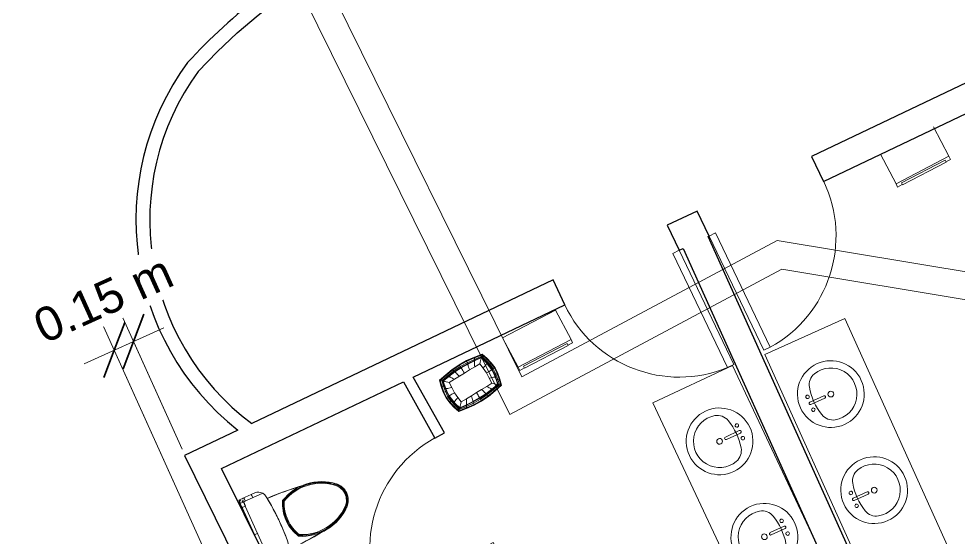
# Model space of a CAD drawing. Header units: metres. Extents: x -217 to -108, y -304 to -188.
# Drawn here: x -155.93 to -149.13, y -226.2 to -222.44 of the extents above; entities that cross this region are included whole.
import ezdxf

# ---------------------------------------------------------------- set-up
doc = ezdxf.new("R2010")
doc.units = ezdxf.units.M
for name, color, linetype, lineweight in [('A-ANNO-DIMS', 211, 'Continuous', 9), ('A-ANNO-DIMS-100', 211, 'Continuous', 9), ('A-DOOR', 31, 'Continuous', 9), ('A-FLOR', 192, 'Continuous', 9), ('A-WALL', 113, 'Continuous', 9), ('G-IMPT', 8, 'Continuous', 9), ('I-WALL', 2, 'Continuous', 9), ('P-SANR-FIXT', 6, 'Continuous', 9), ('Q-CASE', 31, 'Continuous', 9), ('Q-SPCQ', 91, 'Continuous', 9)]:
    doc.layers.add(name, color=color, linetype=linetype, lineweight=lineweight)
doc.styles.add('Arial_1', font='arial.ttf', dxfattribs={"height": 0.245883})
doc.dimstyles.new('Diagonal_-_2_5_mm_Arial', dxfattribs={"dimscale": 0.3048, "dimtxt": 0.25, "dimasz": 0.984252, "dimexe": 0.787402, "dimexo": 0.492126, "dimgap": 0.574147, "dimtad": 1, "dimrnd": 0.01, "dimzin": 0, "dimdsep": 46, "dimtxsty": 'Arial_1', "dimblk1": 'OBLIQUE', "dimblk2": 'OBLIQUE', "dimsah": 1, "dimcen": 0.09, "dimdle": 0.787402, "dimazin": 0, "dimtfac": 1, "dimtdec": 4, "dimtix": 1, "dimtmove": 0, "dimatfit": 3, "dimfxl": 1, "dimtvp": 1, "dimtfill": 1, "dimtolj": 1, "dimtzin": 0, "dimarcsym": 2})

# ---------------------------------------------------------------- blocks, each defined once
blk = doc.blocks.new('M_Simple-A ras - 0915 x 2134 mm-991781-Nivel 3')
at = {"layer": 'A-DOOR', "lineweight": 18}
for p, q in [((0.4065, 0.1), (0.4065, 1.0153)), ((0.4575, 1.0153), (0.4065, 1.0153)), ((0.4575, 0.1), (0.4575, 1.0153)), ((0.4575, 0.1), (0.4065, 0.1))]:
    blk.add_line(p, q, dxfattribs=at)
at = {"layer": 'A-DOOR'}
blk.add_arc((0.4575, 0.1), 0.9167, 93.18929, 180, dxfattribs=at)
blk = doc.blocks.new('M_Simple-A ras - 0915 x 2134 mm-990989-Nivel 3')
at = {"layer": 'A-DOOR', "lineweight": 18}
for p, q in [((0.4065, -0.0395), (0.4065, -0.9548)), ((0.4575, -0.0395), (0.4065, -0.0395)), ((0.4575, -0.0395), (0.4575, -0.9548)), ((0.4575, -0.9548), (0.4065, -0.9548))]:
    blk.add_line(p, q, dxfattribs=at)
at = {"layer": 'A-DOOR'}
blk.add_arc((0.4575, -0.0395), 0.9167, 180, 266.81071, dxfattribs=at)
blk = doc.blocks.new('Toilet_Reed - Non-Parametric-V84-Nivel 3')
at = {"layer": 'P-SANR-FIXT'}
for p, q in [((0, -0.0018), (0, 0)), ((0, 0), (0, -0.0018)), ((0.2157, 0.0001), (0.0023, 0.0001)), ((0.2594, 0.0021), (0.0574, 0.0021)), ((0.2488, 0.0001), (0.2157, 0.0001)), ((0.2157, -0.0015), (0.2157, 0.0001)), ((0.2157, 0.0001), (0.2157, -0.0015)), ((0.2488, 0.0001), (0.2488, -0.0009)), ((-0.28, -0.0678), (-0.2843, -0.0697)), ((-0.2753, -0.0632), (-0.28, -0.0678)), ((-0.2753, -0.0129), (-0.2753, -0.127)), ((-0.2745, -0.01), (-0.2745, -0.0392)), ((-0.2745, -0.0265), (-0.2745, -0.098)), ((-0.2745, -0.0265), (-0.2728, -0.0265)), ((-0.273, -0.0392), (-0.2745, -0.0392)), ((-0.2648, -0.0392), (-0.2728, -0.0392)), ((-0.2648, -0.0265), (-0.2581, -0.0265)), ((-0.2581, -0.0392), (-0.2648, -0.0392)), ((-0.2501, -0.0392), (-0.2581, -0.0392)), ((-0.2498, -0.0255), (-0.2501, -0.0252)), ((-0.2501, -0.0265), (-0.2498, -0.0265)), ((-0.2498, -0.0265), (-0.2488, -0.0265)), ((-0.2488, -0.0392), (-0.2493, -0.0392)), ((-0.2488, -0.0214), (-0.2488, -0.009)), ((-0.2488, -0.0253), (-0.2488, -0.0214)), ((-0.2488, -0.0253), (-0.2157, -0.0247)), ((-0.2488, -0.0254), (-0.2295, -0.025)), ((-0.2488, -0.026), (-0.2488, -0.1778)), ((-0.2488, -0.0265), (-0.2488, -0.0392)), ((-0.2157, -0.0265), (-0.2488, -0.0265)), ((-0.2157, -0.0078), (-0.2157, -0.0177)), ((-0.2157, -0.0177), (-0.2157, -0.0078)), ((-0.2157, -0.0177), (-0.2157, -0.0226)), ((-0.2157, -0.0226), (-0.2157, -0.0177)), ((-0.2157, -0.0226), (-0.2157, -0.0247)), ((-0.2157, -0.0247), (-0.2157, -0.0226)), ((-0.2157, -0.0247), (0, -0.0242)), ((-0.2157, -0.0257), (-0.2157, -0.0265)), ((0, -0.0059), (0, -0.0018)), ((0, -0.0018), (0, -0.0059)), ((0, -0.0172), (0, -0.0059)), ((0, -0.0059), (0, -0.0172)), ((0, -0.0242), (0, -0.0172)), ((0, -0.0172), (0, -0.0242)), ((0.2157, -0.0247), (0, -0.0242)), ((0, -0.0265), (0, -0.0242)), ((0, -0.0242), (0, -0.0265)), ((0.2157, -0.0055), (0.2157, -0.0015)), ((0.2157, -0.0015), (0.2157, -0.0055)), ((0.2157, -0.0177), (0.2157, -0.0055)), ((0.2157, -0.0055), (0.2157, -0.0177)), ((0.2157, -0.0226), (0.2157, -0.0177)), ((0.2157, -0.0177), (0.2157, -0.0226)), ((0.2157, -0.0247), (0.2157, -0.0226)), ((0.2157, -0.0226), (0.2157, -0.0247)), ((0.2488, -0.0253), (0.2157, -0.0247)), ((0.2157, -0.0265), (0.2157, -0.0257)), ((0.2157, -0.0265), (0.2488, -0.0265)), ((0.2295, -0.025), (0.2488, -0.0254)), ((0.2745, -0.0008), (0.2488, -0.0008)), ((0.2488, -0.0009), (0.2488, -0.0049)), ((0.2488, -0.0049), (0.2488, -0.0214)), ((0.2488, -0.0214), (0.2488, -0.0253)), ((0.2488, -0.1773), (0.2488, -0.026)), ((0.2488, -0.0265), (0.2488, -0.0392)), ((0.2488, -0.0265), (0.2498, -0.0265)), ((0.2493, -0.0392), (0.2488, -0.0392)), ((0.2501, -0.0252), (0.2498, -0.0255)), ((0.2498, -0.0265), (0.2501, -0.0265)), ((0.2581, -0.0392), (0.2501, -0.0392)), ((0.2581, -0.0265), (0.2648, -0.0265)), ((0.2648, -0.0392), (0.2581, -0.0392)), ((0.2728, -0.0392), (0.2648, -0.0392)), ((0.2745, -0.0008), (0.2728, -0.0025)), ((0.2728, -0.0265), (0.2745, -0.0265)), ((0.2745, -0.0392), (0.273, -0.0392)), ((0.2745, -0.0392), (0.2745, -0.0008)), ((0.2745, -0.098), (0.2745, -0.0265)), ((-0.2843, -0.0855), (-0.28, -0.0874)), ((-0.28, -0.0691), (-0.28, -0.0776)), ((-0.28, -0.0776), (-0.28, -0.086)), ((-0.28, -0.0874), (-0.2753, -0.0919)), ((-0.2737, -0.098), (-0.2745, -0.098)), ((-0.2657, -0.098), (-0.2737, -0.098)), ((-0.2488, -0.098), (-0.2657, -0.098)), ((0.2657, -0.098), (0.2488, -0.098)), ((0.2737, -0.098), (0.2657, -0.098)), ((0.2745, -0.098), (0.2737, -0.098)), ((0.2745, -0.127), (0.2745, -0.098)), ((-0.0008, -0.2509), (-0.0008, -0.2573)), ((0.0008, -0.2509), (0.0008, -0.2573)), ((-0.1413, -0.2864), (-0.1366, -0.2911)), ((-0.1319, -0.2958), (-0.1366, -0.2911)), ((0.0931, -0.2725), (0.0931, -0.2725)), ((0.1366, -0.2911), (0.1319, -0.2958)), ((0.1413, -0.2864), (0.1366, -0.2911))]:
    blk.add_line(p, q, dxfattribs=at)
at = {"layer": 'P-SANR-FIXT', "flags": 128}
for points in [[(0.0951, 0.0024), (0.0935, 0.003), (0.0923, 0.0034)], [(-0.2793, -0.0776), (-0.2793, -0.0771), (-0.2793, -0.0766), (-0.2794, -0.0761), (-0.2794, -0.0756), (-0.2795, -0.0751), (-0.2796, -0.0746), (-0.2798, -0.0741), (-0.2799, -0.0737), (-0.2801, -0.0732), (-0.2803, -0.0727), (-0.2805, -0.0723), (-0.2807, -0.0718), (-0.2809, -0.0714), (-0.2812, -0.071), (-0.2815, -0.0706), (-0.2817, -0.0701), (-0.282, -0.0698), (-0.2824, -0.0694), (-0.2827, -0.069), (-0.2831, -0.0687), (-0.2834, -0.0683), (-0.2838, -0.068), (-0.2842, -0.0677), (-0.2846, -0.0674), (-0.285, -0.0671), (-0.2854, -0.0669), (-0.2859, -0.0666), (-0.2863, -0.0664), (-0.2867, -0.0662), (-0.2872, -0.066), (-0.2877, -0.0658), (-0.2881, -0.0657), (-0.2886, -0.0655), (-0.2891, -0.0654), (-0.2896, -0.0653), (-0.2901, -0.0652), (-0.2906, -0.0652), (-0.2911, -0.0652), (-0.2916, -0.0651), (-0.2921, -0.0651), (-0.2926, -0.0652), (-0.2931, -0.0652), (-0.2936, -0.0653), (-0.294, -0.0654), (-0.2945, -0.0655), (-0.295, -0.0656), (-0.2955, -0.0657), (-0.296, -0.0659), (-0.2964, -0.0661), (-0.2969, -0.0663), (-0.2973, -0.0665), (-0.2978, -0.0667), (-0.2982, -0.067), (-0.2986, -0.0672), (-0.299, -0.0675), (-0.2994, -0.0678), (-0.2998, -0.0681), (-0.3002, -0.0685), (-0.3005, -0.0688), (-0.3009, -0.0692), (-0.3012, -0.0695), (-0.3015, -0.0699), (-0.3018, -0.0703), (-0.3021, -0.0707), (-0.3024, -0.0712), (-0.3026, -0.0716), (-0.3028, -0.072), (-0.303, -0.0725), (-0.3032, -0.0729), (-0.3034, -0.0734), (-0.3036, -0.0739), (-0.3037, -0.0744), (-0.3038, -0.0748), (-0.3039, -0.0753), (-0.304, -0.0758), (-0.3041, -0.0763), (-0.3041, -0.0768), (-0.3041, -0.0773), (-0.3041, -0.0776)], [(-0.3041, -0.0776), (-0.3041, -0.0781), (-0.3041, -0.0786), (-0.304, -0.0791), (-0.304, -0.0795), (-0.3039, -0.08), (-0.3038, -0.0805), (-0.3037, -0.081), (-0.3035, -0.0815), (-0.3033, -0.0819), (-0.3032, -0.0824), (-0.303, -0.0829), (-0.3027, -0.0833), (-0.3025, -0.0837), (-0.3022, -0.0842), (-0.302, -0.0846), (-0.3017, -0.085), (-0.3014, -0.0854), (-0.3011, -0.0858), (-0.3007, -0.0861), (-0.3004, -0.0865), (-0.3, -0.0868), (-0.2996, -0.0871), (-0.2992, -0.0875), (-0.2988, -0.0877), (-0.2984, -0.088), (-0.298, -0.0883), (-0.2976, -0.0885), (-0.2971, -0.0888), (-0.2967, -0.089), (-0.2962, -0.0892), (-0.2957, -0.0893), (-0.2953, -0.0895), (-0.2948, -0.0896), (-0.2943, -0.0897), (-0.2938, -0.0898), (-0.2933, -0.0899), (-0.2928, -0.0899), (-0.2923, -0.09), (-0.2918, -0.09), (-0.2913, -0.09), (-0.2909, -0.09), (-0.2904, -0.0899), (-0.2899, -0.0899), (-0.2894, -0.0898), (-0.2889, -0.0897), (-0.2884, -0.0895), (-0.2879, -0.0894), (-0.2875, -0.0892), (-0.287, -0.0891), (-0.2865, -0.0889), (-0.2861, -0.0887), (-0.2857, -0.0884), (-0.2852, -0.0882), (-0.2848, -0.0879), (-0.2844, -0.0876), (-0.284, -0.0873), (-0.2836, -0.087), (-0.2832, -0.0867), (-0.2829, -0.0863), (-0.2825, -0.086), (-0.2822, -0.0856), (-0.2819, -0.0852), (-0.2816, -0.0848), (-0.2813, -0.0844), (-0.2811, -0.084), (-0.2808, -0.0835), (-0.2806, -0.0831), (-0.2804, -0.0827), (-0.2802, -0.0822), (-0.28, -0.0817), (-0.2798, -0.0813), (-0.2797, -0.0808), (-0.2796, -0.0803), (-0.2795, -0.0798), (-0.2794, -0.0793), (-0.2793, -0.0788), (-0.2793, -0.0783), (-0.2793, -0.0778), (-0.2793, -0.0776)], [(-0.1763, -0.506), (-0.19, -0.3866), (-0.199, -0.2668), (-0.2022, -0.191)], [(0.2022, -0.191), (0.1962, -0.311), (0.1855, -0.4307), (0.1763, -0.506)], [(-0.0946, -0.6869), (-0.1035, -0.6762), (-0.1119, -0.6652), (-0.1199, -0.6538), (-0.1275, -0.6422), (-0.1346, -0.6302), (-0.1411, -0.6179), (-0.1472, -0.6054), (-0.1528, -0.5927), (-0.1579, -0.5798), (-0.1625, -0.5666), (-0.1665, -0.5533), (-0.17, -0.5399), (-0.1729, -0.5263), (-0.1753, -0.5126), (-0.1763, -0.506)], [(0.1763, -0.506), (0.1741, -0.5198), (0.1714, -0.5334), (0.1682, -0.5469), (0.1644, -0.5603), (0.1601, -0.5735), (0.1553, -0.5866), (0.15, -0.5994), (0.1441, -0.612), (0.1378, -0.6244), (0.1309, -0.6365), (0.1236, -0.6483), (0.1158, -0.6598), (0.1076, -0.671), (0.0989, -0.6819), (0.0946, -0.6869)], [(0, -0.7311), (-0.0049, -0.731), (-0.0099, -0.7307), (-0.0148, -0.7302), (-0.0197, -0.7295), (-0.0245, -0.7286), (-0.0294, -0.7275), (-0.0341, -0.7263), (-0.0389, -0.7248), (-0.0435, -0.7231), (-0.0481, -0.7213), (-0.0526, -0.7193), (-0.057, -0.7171), (-0.0614, -0.7147), (-0.0656, -0.7122), (-0.0698, -0.7095), (-0.0738, -0.7066), (-0.0777, -0.7036), (-0.0815, -0.7004), (-0.0851, -0.697), (-0.0886, -0.6936), (-0.092, -0.6899), (-0.0946, -0.6869)], [(0.0946, -0.6869), (0.0913, -0.6906), (0.0879, -0.6942), (0.0844, -0.6977), (0.0807, -0.701), (0.0769, -0.7042), (0.073, -0.7072), (0.069, -0.71), (0.0648, -0.7127), (0.0606, -0.7152), (0.0562, -0.7175), (0.0518, -0.7197), (0.0472, -0.7217), (0.0426, -0.7235), (0.038, -0.7251), (0.0332, -0.7265), (0.0284, -0.7278), (0.0236, -0.7288), (0.0187, -0.7297), (0.0138, -0.7303), (0.0089, -0.7308), (0.004, -0.731), (0, -0.7311)]]:
    blk.add_lwpolyline(points, dxfattribs=at)
at = {"layer": 'P-SANR-FIXT'}
for centre, radius, start, end in [((0.0794, -0.038), 0.0445, 68.10374, 74.26623), ((0.2594, -0.0129), 0.015, 60.12125, 90), ((-0.2602, -0.0129), 0.015, 171.95288, 180), ((-0.2132, -0.127), 0.0621, 180, 234.32912), ((0.2124, -0.127), 0.0621, 306.45171, 0), ((-0.2132, -0.127), 0.0621, 234.94663, 261.82009), ((-0.2132, -0.127), 0.0621, 239.20452, 243.65474), ((-0.0008, 1.3504), 1.5547, 261.82009, 278.34967), ((0.0008, 1.3504), 1.5547, 262.49923, 264.2049), ((2.8017, -0.1027), 3.0052, 181.6829, 186.7228), ((-0.0008, 1.3504), 1.5547, 262.55769, 263.6355), ((0.0008, 1.3504), 1.5547, 266.11741, 269.97113), ((-0.0008, 1.3504), 1.5547, 266.8584, 268.54349), ((-0.0008, 1.3504), 1.5547, 270.02887, 274.00408), ((-0.0008, 1.3504), 1.5547, 271.54522, 273.24291), ((-0.0008, 1.3504), 1.5547, 275.35877, 277.50077), ((-0.0008, 1.3504), 1.5547, 276.4056, 277.50054), ((-2.8017, -0.1027), 3.0052, 353.2772, 358.3171), ((0.2124, -0.127), 0.0621, 281.71646, 305.94095), ((0.2124, -0.127), 0.0621, 299.2016, 302.85453), ((0, -0.5497), 0.2988, 90.1515, 118.2188), ((0, -0.5497), 0.2924, 99.38327, 117.84022), ((0, -0.5497), 0.2861, 91.18133, 117.44476), ((0, -0.5497), 0.2924, 99.32199, 108.55041), ((0, -0.5497), 0.2924, 96.68152, 99.2606), ((0, -0.5497), 0.2924, 89.9708, 95.61812), ((0, -0.5497), 0.2924, 90.15479, 95.61844), ((0, -0.5497), 0.2861, 62.55524, 91.18133), ((0, -0.5497), 0.2924, 80.70046, 89.9708), ((0, -0.5497), 0.2988, 61.7812, 89.8485), ((0, -0.5497), 0.2924, 62.15978, 89.84521), ((0.1726, -0.4528), 0.3553, 152.06735, 221.93579), ((0.1726, -0.4528), 0.3489, 152.38522, 221.93498), ((0.1726, -0.4528), 0.3489, 152.38522, 221.93498), ((0.1726, -0.4528), 0.3426, 152.71609, 221.93412), ((0, -0.5497), 0.2924, 110.77153, 117.84022), ((-0.1726, -0.4528), 0.3426, 318.06588, 27.28391), ((-0.1726, -0.4528), 0.3553, 318.06421, 27.93265), ((0, -0.5497), 0.2924, 62.15978, 71.38841), ((-0.1726, -0.4528), 0.3489, 17.69236, 27.61478), ((-0.1726, -0.4528), 0.3489, 357.80774, 27.61478), ((-0.1726, -0.4528), 0.3489, 7.76993, 17.68), ((-0.1726, -0.4528), 0.3489, 357.8475, 7.74466), ((-0.1726, -0.4528), 0.3489, 347.92507, 357.8089), ((-0.1726, -0.4528), 0.3489, 338.00264, 346.29866), ((-0.1726, -0.4528), 0.3489, 342.20318, 347.87206), ((0.1682, -0.4594), 0.3476, 204.02019, 205.58865), ((-0.1726, -0.4528), 0.3489, 328.08021, 333.45639), ((-0.1726, -0.4528), 0.3489, 333.45621, 337.93638), ((-0.1682, -0.4594), 0.3476, 334.41135, 335.97981), ((0.1682, -0.4594), 0.3476, 212.59582, 220.89018), ((-0.1726, -0.4528), 0.3489, 318.15778, 321.90423), ((-0.1682, -0.4594), 0.3476, 319.10982, 327.40418), ((-0.1726, -0.4528), 0.3489, 323.45771, 328.0007), ((0.0001, -0.6075), 0.1236, 219.97195, 220.87375), ((0.0001, -0.6075), 0.1236, 222.02428, 269.95157), ((0.0001, -0.6075), 0.1236, 224.84244, 235.80026), ((0.0001, -0.6075), 0.1172, 222.02665, 269.94895), ((0.0001, -0.6075), 0.1172, 222.02665, 269.94895), ((0.0001, -0.6075), 0.1109, 222.02925, 269.94603), ((0.0001, -0.6075), 0.1236, 240.63485, 250.98135), ((0.0001, -0.6075), 0.1236, 255.42297, 269.95157), ((-0.0001, -0.6075), 0.1109, 270.05397, 317.97075), ((-0.0001, -0.6075), 0.1236, 270.04843, 317.97572), ((-0.0001, -0.6075), 0.1172, 270.05105, 301.99925), ((-0.0001, -0.6075), 0.1172, 270.05105, 277.75519), ((-0.0001, -0.6075), 0.1236, 270.04843, 284.57703), ((-0.0001, -0.6075), 0.1172, 286.11719, 302.09036), ((-0.0001, -0.6075), 0.1236, 289.01865, 299.36515), ((-0.0001, -0.6075), 0.1172, 302.18332, 308.48807), ((-0.0001, -0.6075), 0.1236, 304.19974, 315.15756), ((-0.0001, -0.6075), 0.1172, 308.49861, 317.97335), ((-0.0001, -0.6075), 0.1172, 310.27151, 318.14232), ((-0.0001, -0.6075), 0.1236, 319.12625, 320.02805)]:
    blk.add_arc(centre, radius, start, end, dxfattribs=at)
for points, knots in [([(-0.2501, -0.0252), (-0.2502, -0.0252), (-0.2503, -0.025), (-0.2508, -0.0245), (-0.2513, -0.024), (-0.2518, -0.0235), (-0.2522, -0.0231), (-0.2527, -0.0226), (-0.2532, -0.0221), (-0.2538, -0.0215), (-0.2544, -0.0209), (-0.2551, -0.0202), (-0.2564, -0.0189), (-0.2575, -0.0179), (-0.2581, -0.0172)], [0, 0, 0, 0, 0.166667, 0.25, 0.333333, 0.416667, 0.458333, 0.5, 0.583333, 0.625, 0.666667, 0.75, 0.833333, 1, 1, 1, 1]), ([(0.2581, -0.0172), (0.2575, -0.0179), (0.2564, -0.0189), (0.2551, -0.0202), (0.2544, -0.0209), (0.2538, -0.0215), (0.2532, -0.0221), (0.2527, -0.0226), (0.2522, -0.0231), (0.2518, -0.0235), (0.2513, -0.024), (0.2508, -0.0245), (0.2503, -0.025), (0.2502, -0.0252), (0.2501, -0.0252)], [0, 0, 0, 0, 0.166667, 0.25, 0.333333, 0.375, 0.416667, 0.5, 0.541667, 0.583333, 0.666667, 0.75, 0.833333, 1, 1, 1, 1]), ([(0.2728, -0.0025), (0.2728, -0.0025), (0.2726, -0.0027), (0.2721, -0.0032), (0.2716, -0.0037), (0.2711, -0.0042), (0.2707, -0.0046), (0.2702, -0.0051), (0.2697, -0.0056), (0.2691, -0.0062), (0.2686, -0.0067), (0.2678, -0.0075), (0.2665, -0.0088), (0.2655, -0.0098), (0.2648, -0.0105)], [0, 0, 0, 0, 0.166667, 0.25, 0.333333, 0.416667, 0.458333, 0.5, 0.583333, 0.625, 0.666667, 0.75, 0.833333, 1, 1, 1, 1])]:
    blk.add_open_spline(points, degree=3, knots=knots, dxfattribs=at)
for points in [[(-0.2488, -0.0265), (-0.249, -0.0263), (-0.2494, -0.026), (-0.2497, -0.0256), (-0.2498, -0.0255), (-0.2498, -0.0255)], [(0.2498, -0.0255), (0.2498, -0.0255), (0.2497, -0.0256), (0.2494, -0.026), (0.249, -0.0263), (0.2488, -0.0265)]]:
    blk.add_open_spline(points, degree=3, dxfattribs=at)
blk = doc.blocks.new('papelera - 10zbac07_dwg-V101-Nivel 3')
at = {"layer": 'G-IMPT'}
for p, q in [((0.2413, 0.4318), (0, 0.4318)), ((0.2413, 0.4318), (0.2667, 0.4318)), ((0.2413, 0.4318), (0.2413, 0)), ((0.2667, 0.4318), (0.2667, 0.3937)), ((0.2527, 0.3937), (0.2527, 0.0381)), ((0.2527, 0.3937), (0.2694, 0.3937)), ((0.2694, 0.3937), (0.2694, 0.0381)), ((0.2413, 0), (0, 0)), ((0.2413, 0), (0.2667, 0)), ((0.2527, 0.0381), (0.2694, 0.0381)), ((0.2667, 0.0381), (0.2667, 0))]:
    blk.add_line(p, q, dxfattribs=at)
blk = doc.blocks.new('papelera - papelera-V108-Nivel 3')
blk.add_blockref('papelera - 10zbac07_dwg-V101-Nivel 3', (0, 0))
blk = doc.blocks.new('M_Simple-A ras - 0915 x 2134 mm-989653-Nivel 3')
at = {"layer": 'A-DOOR', "lineweight": 18}
for p, q in [((0.4065, -0.1), (0.4065, -1.0153)), ((0.4575, -0.1), (0.4065, -0.1)), ((0.4575, -0.1), (0.4575, -1.0153)), ((0.4575, -1.0153), (0.4065, -1.0153))]:
    blk.add_line(p, q, dxfattribs=at)
at = {"layer": 'A-DOOR'}
blk.add_arc((0.4575, -0.1), 0.9167, 180, 266.81071, dxfattribs=at)
blk = doc.blocks.new('Vanity_Four_Sinks_3958 - 25_ Deep-V138-Nivel 3')
at = {"layer": 'Q-CASE'}
for p, q in [((-1.3275, 0), (-1.3275, -0.635)), ((0.1911, 0), (-1.3275, 0)), ((1.8729, -0.635), (1.8729, -0.0252)), ((-1.3275, -0.635), (1.8729, -0.635))]:
    blk.add_line(p, q, dxfattribs=at)
blk = doc.blocks.new('Sink_Vanity_Round - 19_ x 19_-V85-Nivel 3')
at = {"layer": 'P-SANR-FIXT'}
for p, q in [((0.0871, 0.2471), (0.0871, 0.1363)), ((0.1062, 0.2471), (0.1062, 0.1363))]:
    blk.add_line(p, q, dxfattribs=at)
for centre, radius, start, end in [((0.0967, 0.0852), 0.2413, 360, 180), ((0.0124, 0.1074), 0.1016, 103.89645, 165.21155), ((0.0967, -0.233), 0.4523, 76.10355, 103.89645), ((0.0459, 0.2471), 0.0127, 360, 180), ((0.0459, 0.2471), 0.0127, 180, 0), ((0.0967, 0.2471), 0.00952, 360, 180), ((0.1475, 0.2471), 0.0127, 360, 180), ((0.1475, 0.2471), 0.0127, 180, 360), ((0.1809, 0.1074), 0.1016, 14.78845, 76.10355), ((0.0967, 0.1363), 0.00952, 180, 0), ((0.0967, 0.0852), 0.2413, 180, 360), ((0.0967, 0.0852), 0.1887, 165.21155, 14.78845), ((0.0967, 0.0852), 0.0206, 360, 180), ((0.0967, 0.0852), 0.0206, 180, 360)]:
    blk.add_arc(centre, radius, start, end, dxfattribs=at)
blk = doc.blocks.new('Wastebasket01 - 11ZWBK01_dwg-V81-Nivel 3')
at = {"layer": 'G-IMPT'}
for p, q in [((-0.045, 0.2038), (0, 0.2079)), ((0.045, 0.2038), (0, 0.2079)), ((0, 0.2079), (0, 0.2033)), ((-0.1326, 0.1813), (-0.1433, 0.1207)), ((-0.1294, 0.178), (-0.1394, 0.1185)), ((-0.1294, 0.178), (-0.1394, 0.1185)), ((-0.1326, 0.1813), (-0.0892, 0.1939)), ((-0.1326, 0.1813), (-0.1294, 0.178)), ((-0.1326, 0.1813), (-0.1294, 0.178)), ((-0.1213, 0.17), (-0.1297, 0.1131)), ((-0.1213, 0.17), (-0.1297, 0.1131)), ((-0.1294, 0.178), (-0.087, 0.19)), ((-0.1294, 0.178), (-0.087, 0.19)), ((-0.1294, 0.178), (-0.1213, 0.17)), ((-0.1294, 0.178), (-0.1213, 0.17)), ((-0.1158, 0.1641), (-0.123, 0.1092)), ((-0.1213, 0.17), (-0.0815, 0.1804)), ((-0.1213, 0.17), (-0.0815, 0.1804)), ((-0.1213, 0.17), (-0.1158, 0.1641)), ((-0.1213, 0.17), (-0.1158, 0.1641)), ((-0.1139, 0.1621), (-0.1206, 0.1078)), ((-0.1139, 0.1621), (-0.1206, 0.1078)), ((-0.1158, 0.1641), (-0.0777, 0.1735)), ((-0.1139, 0.1621), (-0.1158, 0.1641)), ((-0.1139, 0.1621), (-0.1158, 0.1641)), ((-0.1139, 0.1621), (-0.0652, 0.1733)), ((-0.1139, 0.1621), (-0.0764, 0.1711)), ((-0.1128, 0.1609), (-0.1139, 0.1621)), ((-0.1139, 0.1621), (-0.1128, 0.1609)), ((-0.1128, 0.1609), (-0.1116, 0.1596)), ((-0.1116, 0.1596), (-0.1128, 0.1609)), ((-0.1099, 0.1579), (-0.1116, 0.1596)), ((-0.1099, 0.1579), (-0.1116, 0.1596)), ((-0.1077, 0.1555), (-0.1099, 0.1579)), ((-0.1077, 0.1555), (-0.1099, 0.1579)), ((-0.1039, 0.1515), (-0.1077, 0.1555)), ((-0.1077, 0.1555), (-0.1039, 0.1515)), ((-0.1039, 0.1515), (-0.0983, 0.1457)), ((-0.0983, 0.1457), (-0.1039, 0.1515)), ((-0.091, 0.138), (-0.0983, 0.1457)), ((-0.091, 0.138), (-0.0983, 0.1457)), ((-0.0829, 0.1294), (-0.091, 0.138)), ((-0.091, 0.138), (-0.0829, 0.1294)), ((-0.0892, 0.1939), (-0.045, 0.2038)), ((-0.0892, 0.1939), (-0.087, 0.19)), ((-0.087, 0.19), (-0.0439, 0.1994)), ((-0.087, 0.19), (-0.0439, 0.1994)), ((-0.087, 0.19), (-0.0815, 0.1804)), ((-0.0815, 0.1804), (-0.0411, 0.1885)), ((-0.0815, 0.1804), (-0.0411, 0.1885)), ((-0.0777, 0.1735), (-0.0815, 0.1804)), ((-0.0777, 0.1735), (-0.0391, 0.1809)), ((-0.0764, 0.1711), (-0.0777, 0.1735)), ((-0.0764, 0.1711), (-0.0384, 0.1782)), ((-0.0575, 0.175), (-0.0569, 0.1736)), ((-0.0569, 0.1736), (-0.0563, 0.1719)), ((-0.0554, 0.1698), (-0.0563, 0.1719)), ((-0.0543, 0.1668), (-0.0554, 0.1698)), ((-0.0543, 0.1668), (-0.0523, 0.1618)), ((-0.054, 0.1754), (0, 0.1811)), ((-0.0523, 0.1618), (-0.0494, 0.1544)), ((-0.0457, 0.1448), (-0.0494, 0.1544)), ((-0.0415, 0.134), (-0.0457, 0.1448)), ((-0.0439, 0.1994), (-0.045, 0.2038)), ((-0.0439, 0.1994), (0, 0.2033)), ((-0.0439, 0.1994), (0, 0.2033)), ((-0.0439, 0.1994), (-0.0411, 0.1885)), ((0, 0.1361), (-0.0415, 0.134)), ((-0.0415, 0.134), (0, 0.1361)), ((-0.0411, 0.1885), (0, 0.1919)), ((-0.0411, 0.1885), (0, 0.1919)), ((-0.0391, 0.1809), (-0.0411, 0.1885)), ((-0.0391, 0.1809), (0, 0.1839)), ((-0.0391, 0.1809), (-0.0384, 0.1782)), ((-0.0384, 0.1782), (0, 0.1811)), ((0, 0.2033), (0.0439, 0.1994)), ((0, 0.2033), (0, 0.1919)), ((0, 0.2033), (0.0439, 0.1994)), ((0.0411, 0.1885), (0, 0.1919)), ((0.0411, 0.1885), (0, 0.1919)), ((0, 0.1839), (0, 0.1919)), ((0, 0.1839), (0, 0.1811)), ((0, 0.1839), (0.0391, 0.1809)), ((0, 0.1811), (0.054, 0.1754)), ((0, 0.1795), (0, 0.1811)), ((0, 0.1811), (0.0384, 0.1782)), ((0, 0.1795), (0, 0.1777)), ((0, 0.1753), (0, 0.1777)), ((0, 0.172), (0, 0.1753)), ((0, 0.1666), (0, 0.172)), ((0, 0.1666), (0, 0.1584)), ((0, 0.1479), (0, 0.1584)), ((0, 0.1479), (0, 0.1361)), ((0.0415, 0.134), (0, 0.1361)), ((0.0415, 0.134), (0, 0.1361)), ((0.0384, 0.1782), (0.0391, 0.1809)), ((0.0384, 0.1782), (0.0764, 0.1711)), ((0.0411, 0.1885), (0.0391, 0.1809)), ((0.0391, 0.1809), (0.0777, 0.1735)), ((0.0411, 0.1885), (0.0439, 0.1994)), ((0.0411, 0.1885), (0.0815, 0.1804)), ((0.0411, 0.1885), (0.0815, 0.1804)), ((0.0415, 0.134), (0.0457, 0.1448)), ((0.045, 0.2038), (0.0439, 0.1994)), ((0.0439, 0.1994), (0.087, 0.19)), ((0.0439, 0.1994), (0.087, 0.19)), ((0.045, 0.2038), (0.0892, 0.1939)), ((0.0494, 0.1544), (0.0457, 0.1448)), ((0.0494, 0.1544), (0.0523, 0.1618)), ((0.0543, 0.1668), (0.0523, 0.1618)), ((0.0543, 0.1668), (0.0554, 0.1698)), ((0.0563, 0.1719), (0.0554, 0.1698)), ((0.0563, 0.1719), (0.0569, 0.1736)), ((0.1139, 0.1621), (0.0652, 0.1733)), ((0.0764, 0.1711), (0.0777, 0.1735)), ((0.0764, 0.1711), (0.1139, 0.1621)), ((0.0815, 0.1804), (0.0777, 0.1735)), ((0.1158, 0.1641), (0.0777, 0.1735)), ((0.087, 0.19), (0.0815, 0.1804)), ((0.1213, 0.17), (0.0815, 0.1804)), ((0.0815, 0.1804), (0.1213, 0.17)), ((0.091, 0.138), (0.0829, 0.1294)), ((0.0829, 0.1294), (0.091, 0.138)), ((0.087, 0.19), (0.0892, 0.1939)), ((0.1294, 0.178), (0.087, 0.19)), ((0.087, 0.19), (0.1294, 0.178)), ((0.1326, 0.1813), (0.0892, 0.1939)), ((0.091, 0.138), (0.0983, 0.1457)), ((0.091, 0.138), (0.0983, 0.1457)), ((0.1039, 0.1515), (0.0983, 0.1457)), ((0.0983, 0.1457), (0.1039, 0.1515)), ((0.1039, 0.1515), (0.1077, 0.1555)), ((0.1077, 0.1555), (0.1039, 0.1515)), ((0.1099, 0.1579), (0.1077, 0.1555)), ((0.1077, 0.1555), (0.1099, 0.1579)), ((0.1099, 0.1579), (0.1116, 0.1596)), ((0.1099, 0.1579), (0.1116, 0.1596)), ((0.1116, 0.1596), (0.1128, 0.1609)), ((0.1116, 0.1596), (0.1128, 0.1609)), ((0.1128, 0.1609), (0.1139, 0.1621)), ((0.1139, 0.1621), (0.1128, 0.1609)), ((0.1158, 0.1641), (0.1139, 0.1621)), ((0.1158, 0.1641), (0.1139, 0.1621)), ((0.1139, 0.1621), (0.1206, 0.1078)), ((0.1139, 0.1621), (0.1206, 0.1078)), ((0.1158, 0.1641), (0.1213, 0.17)), ((0.1158, 0.1641), (0.1213, 0.17)), ((0.1158, 0.1641), (0.123, 0.1092)), ((0.1294, 0.178), (0.1213, 0.17)), ((0.1294, 0.178), (0.1213, 0.17)), ((0.1213, 0.17), (0.1297, 0.1131)), ((0.1213, 0.17), (0.1297, 0.1131)), ((0.1326, 0.1813), (0.1294, 0.178)), ((0.1326, 0.1813), (0.1294, 0.178)), ((0.1294, 0.178), (0.1394, 0.1185)), ((0.1294, 0.178), (0.1394, 0.1185)), ((0.1326, 0.1813), (0.1433, 0.1207)), ((-0.1433, 0.1207), (-0.1515, 0.0599)), ((-0.1394, 0.1185), (-0.1471, 0.0587)), ((-0.1394, 0.1185), (-0.1471, 0.0587)), ((-0.1433, 0.1207), (-0.1394, 0.1185)), ((-0.1394, 0.1185), (-0.1297, 0.1131)), ((-0.1297, 0.1131), (-0.1362, 0.056)), ((-0.1297, 0.1131), (-0.1362, 0.056)), ((-0.1297, 0.1131), (-0.123, 0.1092)), ((-0.123, 0.1092), (-0.1285, 0.0541)), ((-0.1206, 0.1078), (-0.1258, 0.0534)), ((-0.1206, 0.1078), (-0.1258, 0.0534)), ((-0.1206, 0.1078), (-0.123, 0.1092)), ((-0.1206, 0.1078), (-0.1193, 0.1071)), ((-0.1178, 0.1062), (-0.1193, 0.1071)), ((-0.1178, 0.1062), (-0.1158, 0.1051)), ((-0.113, 0.1035), (-0.1158, 0.1051)), ((-0.1085, 0.1009), (-0.113, 0.1035)), ((-0.1017, 0.097), (-0.1085, 0.1009)), ((-0.0928, 0.0919), (-0.1017, 0.097)), ((-0.0928, 0.0919), (-0.0829, 0.0863)), ((-0.0829, 0.1294), (-0.0415, 0.134)), ((-0.0829, 0.1294), (-0.0415, 0.134)), ((-0.0829, 0.1294), (-0.0829, 0.0863)), ((-0.0829, 0.1294), (-0.0829, 0.0863)), ((-0.0829, 0.0863), (-0.0829, 0.0432)), ((-0.0829, 0.0863), (-0.0829, 0.0432)), ((0.0829, 0.1294), (0.0415, 0.134)), ((0.0415, 0.134), (0.0829, 0.1294)), ((0.0829, 0.0863), (0.0829, 0.1294)), ((0.0829, 0.1294), (0.0829, 0.0863)), ((0.0829, 0.0863), (0.0928, 0.0919)), ((0.0829, 0.0432), (0.0829, 0.0863)), ((0.0829, 0.0863), (0.0829, 0.0432)), ((0.0928, 0.0919), (0.1017, 0.097)), ((0.1017, 0.097), (0.1085, 0.1009)), ((0.1085, 0.1009), (0.113, 0.1035)), ((0.113, 0.1035), (0.1158, 0.1051)), ((0.1178, 0.1062), (0.1158, 0.1051)), ((0.1178, 0.1062), (0.1193, 0.1071)), ((0.1193, 0.1071), (0.1206, 0.1078)), ((0.1206, 0.1078), (0.123, 0.1092)), ((0.1206, 0.1078), (0.1258, 0.0534)), ((0.1206, 0.1078), (0.1258, 0.0534)), ((0.123, 0.1092), (0.1297, 0.1131)), ((0.123, 0.1092), (0.1285, 0.0541)), ((0.1297, 0.1131), (0.1394, 0.1185)), ((0.1297, 0.1131), (0.1362, 0.056)), ((0.1297, 0.1131), (0.1362, 0.056)), ((0.1433, 0.1207), (0.1394, 0.1185)), ((0.1394, 0.1185), (0.1471, 0.0587)), ((0.1394, 0.1185), (0.1471, 0.0587)), ((0.1433, 0.1207), (0.1515, 0.0599)), ((-0.1515, 0.0599), (-0.1547, -0.0015)), ((-0.1515, 0.0599), (-0.1471, 0.0587)), ((-0.1471, 0.0587), (-0.1501, -0.0015)), ((-0.1471, 0.0587), (-0.1501, -0.0015)), ((-0.1471, 0.0587), (-0.1362, 0.056)), ((-0.1362, 0.056), (-0.1387, -0.0015)), ((-0.1362, 0.056), (-0.1387, -0.0015)), ((-0.1362, 0.056), (-0.1285, 0.0541)), ((-0.1307, -0.0012), (-0.1285, 0.0541)), ((-0.1258, 0.0534), (-0.1285, 0.0541)), ((-0.1258, 0.0534), (-0.1279, -0.0012)), ((-0.1258, 0.0534), (-0.1279, -0.0012)), ((-0.1258, 0.0534), (-0.1243, 0.0531)), ((-0.1226, 0.0526), (-0.1243, 0.0531)), ((-0.1204, 0.0521), (-0.1226, 0.0526)), ((-0.1204, 0.0521), (-0.1172, 0.0513)), ((-0.112, 0.0501), (-0.1172, 0.0513)), ((-0.1042, 0.0482), (-0.112, 0.0501)), ((-0.0942, 0.0458), (-0.1042, 0.0482)), ((-0.0942, 0.0458), (-0.0829, 0.0432)), ((-0.0829, 0.0432), (-0.0829, 0)), ((-0.0829, 0.0432), (-0.0829, 0)), ((0.0829, 0.0432), (0.0942, 0.0458)), ((0.0829, 0), (0.0829, 0.0432)), ((0.0829, 0.0432), (0.0829, 0)), ((0.0942, 0.0458), (0.1042, 0.0482)), ((0.112, 0.0501), (0.1042, 0.0482)), ((0.112, 0.0501), (0.1172, 0.0513)), ((0.1204, 0.0521), (0.1172, 0.0513)), ((0.1204, 0.0521), (0.1226, 0.0526)), ((0.1243, 0.0531), (0.1226, 0.0526)), ((0.1243, 0.0531), (0.1258, 0.0534)), ((0.1258, 0.0534), (0.1285, 0.0541)), ((0.1258, 0.0534), (0.1279, -0.0012)), ((0.1258, 0.0534), (0.1279, -0.0012)), ((0.1362, 0.056), (0.1285, 0.0541)), ((0.1285, 0.0541), (0.1307, -0.0012)), ((0.1471, 0.0587), (0.1362, 0.056)), ((0.1362, 0.056), (0.1387, -0.0015)), ((0.1362, 0.056), (0.1387, -0.0015)), ((0.1515, 0.0599), (0.1471, 0.0587)), ((0.1471, 0.0587), (0.1501, -0.0015)), ((0.1471, 0.0587), (0.1501, -0.0015)), ((0.1515, 0.0599), (0.1547, -0.0015)), ((-0.1547, -0.0015), (-0.1513, -0.0618)), ((-0.1547, -0.0015), (-0.1501, -0.0015)), ((-0.1513, -0.0618), (-0.147, -0.0607)), ((-0.1432, -0.1217), (-0.1513, -0.0618)), ((-0.1501, -0.0015), (-0.147, -0.0607)), ((-0.1501, -0.0015), (-0.1387, -0.0015)), ((-0.1501, -0.0015), (-0.147, -0.0607)), ((-0.147, -0.0607), (-0.1361, -0.0579)), ((-0.147, -0.0607), (-0.1393, -0.1195)), ((-0.1393, -0.1195), (-0.147, -0.0607)), ((-0.1307, -0.0012), (-0.1387, -0.0015)), ((-0.1387, -0.0015), (-0.1361, -0.0579)), ((-0.1387, -0.0015), (-0.1361, -0.0579)), ((-0.1361, -0.0579), (-0.1284, -0.0557)), ((-0.1361, -0.0579), (-0.1296, -0.1141)), ((-0.1361, -0.0579), (-0.1296, -0.1141)), ((-0.1307, -0.0012), (-0.1279, -0.0012)), ((-0.1307, -0.0012), (-0.1284, -0.0557)), ((-0.1284, -0.0557), (-0.1258, -0.055)), ((-0.1229, -0.11), (-0.1284, -0.0557)), ((-0.1263, -0.0011), (-0.1279, -0.0012)), ((-0.1279, -0.0012), (-0.1258, -0.055)), ((-0.1279, -0.0012), (-0.1258, -0.055)), ((-0.1263, -0.0011), (-0.1245, -0.0011)), ((-0.1243, -0.0546), (-0.1258, -0.055)), ((-0.1258, -0.055), (-0.1206, -0.1086)), ((-0.1206, -0.1086), (-0.1258, -0.055)), ((-0.1222, -0.001), (-0.1245, -0.0011)), ((-0.1225, -0.0541), (-0.1243, -0.0546)), ((-0.1203, -0.0535), (-0.1225, -0.0541)), ((-0.1188, -0.0009), (-0.1222, -0.001)), ((-0.1203, -0.0535), (-0.1171, -0.0526)), ((-0.1134, -0.0008), (-0.1188, -0.0009)), ((-0.112, -0.0511), (-0.1171, -0.0526)), ((-0.1134, -0.0008), (-0.1052, -0.0006)), ((-0.1042, -0.049), (-0.112, -0.0511)), ((-0.0947, -0.0003), (-0.1052, -0.0006)), ((-0.0942, -0.0462), (-0.1042, -0.049)), ((-0.0947, -0.0003), (-0.0829, 0)), ((-0.0942, -0.0462), (-0.0829, -0.0432)), ((-0.0829, 0), (-0.0829, -0.0432)), ((-0.0829, 0), (-0.0829, -0.0432)), ((-0.0829, -0.0432), (-0.0829, -0.0863)), ((-0.0829, -0.0432), (-0.0829, -0.0863)), ((0.0829, -0.0432), (0.0829, 0)), ((0.0829, 0), (0.0829, -0.0432)), ((0.0947, -0.0003), (0.0829, 0)), ((0.0829, -0.0432), (0.0829, -0.0863)), ((0.0829, -0.0432), (0.0829, -0.0863)), ((0.0829, -0.0432), (0.0942, -0.0462)), ((0.0942, -0.0462), (0.1042, -0.049)), ((0.0947, -0.0003), (0.1052, -0.0006)), ((0.1042, -0.049), (0.112, -0.0511)), ((0.1134, -0.0008), (0.1052, -0.0006)), ((0.1171, -0.0526), (0.112, -0.0511)), ((0.1134, -0.0008), (0.1188, -0.0009)), ((0.1171, -0.0526), (0.1203, -0.0535)), ((0.1188, -0.0009), (0.1222, -0.001)), ((0.1203, -0.0535), (0.1225, -0.0541)), ((0.1206, -0.1086), (0.1258, -0.055)), ((0.1258, -0.055), (0.1206, -0.1086)), ((0.1222, -0.001), (0.1245, -0.0011)), ((0.1225, -0.0541), (0.1243, -0.0546)), ((0.1284, -0.0557), (0.1229, -0.11)), ((0.1258, -0.055), (0.1243, -0.0546)), ((0.1263, -0.0011), (0.1245, -0.0011)), ((0.1279, -0.0012), (0.1258, -0.055)), ((0.1258, -0.055), (0.1279, -0.0012)), ((0.1258, -0.055), (0.1284, -0.0557)), ((0.1263, -0.0011), (0.1279, -0.0012)), ((0.1307, -0.0012), (0.1279, -0.0012)), ((0.1307, -0.0012), (0.1284, -0.0557)), ((0.1284, -0.0557), (0.1361, -0.0579)), ((0.1361, -0.0579), (0.1296, -0.1141)), ((0.1361, -0.0579), (0.1296, -0.1141)), ((0.1307, -0.0012), (0.1387, -0.0015)), ((0.1387, -0.0015), (0.1361, -0.0579)), ((0.1387, -0.0015), (0.1361, -0.0579)), ((0.147, -0.0607), (0.1361, -0.0579)), ((0.1387, -0.0015), (0.1501, -0.0015)), ((0.1393, -0.1195), (0.147, -0.0607)), ((0.147, -0.0607), (0.1393, -0.1195)), ((0.1432, -0.1217), (0.1513, -0.0618)), ((0.1501, -0.0015), (0.147, -0.0607)), ((0.1501, -0.0015), (0.147, -0.0607)), ((0.147, -0.0607), (0.1513, -0.0618)), ((0.1501, -0.0015), (0.1547, -0.0015)), ((0.1547, -0.0015), (0.1513, -0.0618)), ((-0.1432, -0.1217), (-0.1393, -0.1195)), ((-0.1432, -0.1217), (-0.1326, -0.1813)), ((-0.1393, -0.1195), (-0.1296, -0.1141)), ((-0.1294, -0.178), (-0.1393, -0.1195)), ((-0.1393, -0.1195), (-0.1294, -0.178)), ((-0.1229, -0.11), (-0.1296, -0.1141)), ((-0.1213, -0.17), (-0.1296, -0.1141)), ((-0.1296, -0.1141), (-0.1213, -0.17)), ((-0.1229, -0.11), (-0.1206, -0.1086)), ((-0.1229, -0.11), (-0.1158, -0.1641)), ((-0.1193, -0.1078), (-0.1206, -0.1086)), ((-0.1139, -0.1621), (-0.1206, -0.1086)), ((-0.1206, -0.1086), (-0.1139, -0.1621)), ((-0.1177, -0.1069), (-0.1193, -0.1078)), ((-0.1158, -0.1058), (-0.1177, -0.1069)), ((-0.113, -0.1041), (-0.1158, -0.1058)), ((-0.1084, -0.1014), (-0.113, -0.1041)), ((-0.1016, -0.0974), (-0.1084, -0.1014)), ((-0.0928, -0.0921), (-0.1016, -0.0974)), ((-0.0928, -0.0921), (-0.0829, -0.0863)), ((-0.0829, -0.1294), (-0.091, -0.138)), ((-0.0829, -0.1294), (-0.091, -0.138)), ((-0.0829, -0.0863), (-0.0829, -0.1294)), ((-0.0829, -0.0863), (-0.0829, -0.1294)), ((-0.0829, -0.1294), (-0.0415, -0.134)), ((-0.0829, -0.1294), (-0.0415, -0.134)), ((-0.0415, -0.134), (-0.0457, -0.1448)), ((-0.0415, -0.134), (0, -0.1361)), ((-0.0415, -0.134), (0, -0.1361)), ((0, -0.1361), (0.0415, -0.134)), ((0, -0.1361), (0.0415, -0.134)), ((0.0829, -0.1294), (0.0415, -0.134)), ((0.0829, -0.1294), (0.0415, -0.134)), ((0.0457, -0.1448), (0.0415, -0.134)), ((0.0829, -0.1294), (0.0829, -0.0863)), ((0.0829, -0.0863), (0.0829, -0.1294)), ((0.0829, -0.0863), (0.0928, -0.0921)), ((0.0829, -0.1294), (0.091, -0.138)), ((0.0829, -0.1294), (0.091, -0.138)), ((0.1016, -0.0974), (0.0928, -0.0921)), ((0.1016, -0.0974), (0.1084, -0.1014)), ((0.113, -0.1041), (0.1084, -0.1014)), ((0.113, -0.1041), (0.1158, -0.1058)), ((0.1206, -0.1086), (0.1139, -0.1621)), ((0.1206, -0.1086), (0.1139, -0.1621)), ((0.1177, -0.1069), (0.1158, -0.1058)), ((0.1229, -0.11), (0.1158, -0.1641)), ((0.1193, -0.1078), (0.1177, -0.1069)), ((0.1193, -0.1078), (0.1206, -0.1086)), ((0.1206, -0.1086), (0.1229, -0.11)), ((0.1213, -0.17), (0.1296, -0.1141)), ((0.1213, -0.17), (0.1296, -0.1141)), ((0.1229, -0.11), (0.1296, -0.1141)), ((0.1393, -0.1195), (0.1294, -0.178)), ((0.1294, -0.178), (0.1393, -0.1195)), ((0.1393, -0.1195), (0.1296, -0.1141)), ((0.1432, -0.1217), (0.1326, -0.1813)), ((0.1432, -0.1217), (0.1393, -0.1195)), ((-0.1326, -0.1813), (-0.1294, -0.178)), ((-0.1326, -0.1813), (-0.1294, -0.178)), ((-0.1326, -0.1813), (-0.0892, -0.1939)), ((-0.1294, -0.178), (-0.1213, -0.17)), ((-0.1294, -0.178), (-0.1213, -0.17)), ((-0.1294, -0.178), (-0.087, -0.19)), ((-0.1294, -0.178), (-0.087, -0.19)), ((-0.1158, -0.1641), (-0.1213, -0.17)), ((-0.1158, -0.1641), (-0.1213, -0.17)), ((-0.1213, -0.17), (-0.0815, -0.1804)), ((-0.1213, -0.17), (-0.0815, -0.1804)), ((-0.1158, -0.1641), (-0.1139, -0.1621)), ((-0.1158, -0.1641), (-0.1139, -0.1621)), ((-0.1158, -0.1641), (-0.0777, -0.1735)), ((-0.1139, -0.1621), (-0.1128, -0.1609)), ((-0.1128, -0.1609), (-0.1139, -0.1621)), ((-0.1139, -0.1621), (-0.0652, -0.1733)), ((-0.1139, -0.1621), (-0.0764, -0.1711)), ((-0.1116, -0.1596), (-0.1128, -0.1609)), ((-0.1116, -0.1596), (-0.1128, -0.1609)), ((-0.1099, -0.1579), (-0.1116, -0.1596)), ((-0.1116, -0.1596), (-0.1099, -0.1579)), ((-0.1077, -0.1555), (-0.1099, -0.1579)), ((-0.1077, -0.1555), (-0.1099, -0.1579)), ((-0.1077, -0.1555), (-0.1039, -0.1515)), ((-0.1077, -0.1555), (-0.1039, -0.1515)), ((-0.0983, -0.1457), (-0.1039, -0.1515)), ((-0.0983, -0.1457), (-0.1039, -0.1515)), ((-0.091, -0.138), (-0.0983, -0.1457)), ((-0.091, -0.138), (-0.0983, -0.1457)), ((-0.0892, -0.1939), (-0.087, -0.19)), ((-0.0892, -0.1939), (-0.045, -0.2038)), ((-0.087, -0.19), (-0.0815, -0.1804)), ((-0.087, -0.19), (-0.0439, -0.1994)), ((-0.087, -0.19), (-0.0439, -0.1994)), ((-0.0777, -0.1735), (-0.0815, -0.1804)), ((-0.0815, -0.1804), (-0.0411, -0.1885)), ((-0.0815, -0.1804), (-0.0411, -0.1885)), ((-0.0777, -0.1735), (-0.0764, -0.1711)), ((-0.0777, -0.1735), (-0.0391, -0.1809)), ((-0.0764, -0.1711), (-0.0384, -0.1782)), ((-0.0563, -0.1719), (-0.0569, -0.1736)), ((-0.0563, -0.1719), (-0.0554, -0.1698)), ((-0.0543, -0.1668), (-0.0554, -0.1698)), ((-0.0543, -0.1668), (-0.0523, -0.1618)), ((-0.054, -0.1754), (0, -0.1811)), ((-0.0494, -0.1544), (-0.0523, -0.1618)), ((-0.0494, -0.1544), (-0.0457, -0.1448)), ((-0.045, -0.2038), (-0.0439, -0.1994)), ((-0.045, -0.2038), (0, -0.2079)), ((-0.0439, -0.1994), (-0.0411, -0.1885)), ((-0.0439, -0.1994), (0, -0.2033)), ((-0.0439, -0.1994), (0, -0.2033)), ((-0.0391, -0.1809), (-0.0411, -0.1885)), ((-0.0411, -0.1885), (0, -0.1919)), ((-0.0411, -0.1885), (0, -0.1919)), ((-0.0384, -0.1782), (-0.0391, -0.1809)), ((-0.0391, -0.1809), (0, -0.1839)), ((-0.0384, -0.1782), (0, -0.1811)), ((0, -0.1479), (0, -0.1361)), ((0, -0.1479), (0, -0.1584)), ((0, -0.1584), (0, -0.1666)), ((0, -0.1666), (0, -0.172)), ((0, -0.1753), (0, -0.172)), ((0, -0.1777), (0, -0.1753)), ((0, -0.1811), (0.054, -0.1754)), ((0, -0.1777), (0, -0.1795)), ((0, -0.1811), (0.0384, -0.1782)), ((0, -0.1811), (0, -0.1795)), ((0.0391, -0.1809), (0, -0.1839)), ((0, -0.1811), (0, -0.1839)), ((0, -0.1919), (0, -0.1839)), ((0, -0.1919), (0.0411, -0.1885)), ((0, -0.1919), (0.0411, -0.1885)), ((0, -0.2033), (0, -0.1919)), ((0, -0.2033), (0.0439, -0.1994)), ((0, -0.2033), (0.0439, -0.1994)), ((0, -0.2033), (0, -0.2079)), ((0, -0.2079), (0.045, -0.2038)), ((0.0384, -0.1782), (0.0764, -0.1711)), ((0.0391, -0.1809), (0.0384, -0.1782)), ((0.0391, -0.1809), (0.0777, -0.1735)), ((0.0391, -0.1809), (0.0411, -0.1885)), ((0.0815, -0.1804), (0.0411, -0.1885)), ((0.0815, -0.1804), (0.0411, -0.1885)), ((0.0439, -0.1994), (0.0411, -0.1885)), ((0.087, -0.19), (0.0439, -0.1994)), ((0.0439, -0.1994), (0.087, -0.19)), ((0.045, -0.2038), (0.0439, -0.1994)), ((0.0892, -0.1939), (0.045, -0.2038)), ((0.0494, -0.1544), (0.0457, -0.1448)), ((0.0494, -0.1544), (0.0523, -0.1618)), ((0.0543, -0.1668), (0.0523, -0.1618)), ((0.0543, -0.1668), (0.0554, -0.1698)), ((0.0554, -0.1698), (0.0563, -0.1719)), ((0.0569, -0.1736), (0.0563, -0.1719)), ((0.0569, -0.1736), (0.0575, -0.175)), ((0.1139, -0.1621), (0.0662, -0.173)), ((0.0764, -0.1711), (0.1139, -0.1621)), ((0.0764, -0.1711), (0.0777, -0.1735)), ((0.1158, -0.1641), (0.0777, -0.1735)), ((0.0815, -0.1804), (0.0777, -0.1735)), ((0.0815, -0.1804), (0.1213, -0.17)), ((0.0815, -0.1804), (0.1213, -0.17)), ((0.087, -0.19), (0.0815, -0.1804)), ((0.087, -0.19), (0.1294, -0.178)), ((0.087, -0.19), (0.1294, -0.178)), ((0.0892, -0.1939), (0.087, -0.19)), ((0.0892, -0.1939), (0.1326, -0.1813)), ((0.0983, -0.1457), (0.091, -0.138)), ((0.0983, -0.1457), (0.091, -0.138)), ((0.0983, -0.1457), (0.1039, -0.1515)), ((0.0983, -0.1457), (0.1039, -0.1515)), ((0.1039, -0.1515), (0.1077, -0.1555)), ((0.1077, -0.1555), (0.1039, -0.1515)), ((0.1077, -0.1555), (0.1099, -0.1579)), ((0.1077, -0.1555), (0.1099, -0.1579)), ((0.1099, -0.1579), (0.1116, -0.1596)), ((0.1116, -0.1596), (0.1099, -0.1579)), ((0.1128, -0.1609), (0.1116, -0.1596)), ((0.1116, -0.1596), (0.1128, -0.1609)), ((0.1128, -0.1609), (0.1139, -0.1621)), ((0.1139, -0.1621), (0.1128, -0.1609)), ((0.1139, -0.1621), (0.1158, -0.1641)), ((0.1139, -0.1621), (0.1158, -0.1641)), ((0.1213, -0.17), (0.1158, -0.1641)), ((0.1213, -0.17), (0.1158, -0.1641)), ((0.1294, -0.178), (0.1213, -0.17)), ((0.1294, -0.178), (0.1213, -0.17)), ((0.1326, -0.1813), (0.1294, -0.178)), ((0.1326, -0.1813), (0.1294, -0.178))]:
    blk.add_line(p, q, dxfattribs=at)
blk = doc.blocks.new('Wastebasket01 - Wastebasket01-V83-Nivel 3')
blk.add_blockref('Wastebasket01 - 11ZWBK01_dwg-V81-Nivel 3', (0, 0))
blk = doc.blocks.new('Vanity_Four_Sinks_3958 - 25_ Deep-1021336-Nivel 3')
at = {"layer": 'Q-CASE'}
for p, q in [((-1.3275, 0), (-1.3275, 0.635)), ((-1.3275, 0.635), (1.8729, 0.635)), ((1.8729, 0.635), (1.8729, 0)), ((1.8729, 0), (-1.3275, 0))]:
    blk.add_line(p, q, dxfattribs=at)
blk = doc.blocks.new('Sink_Vanity_Round - 19_ x 19_-1021337-Nivel 3')
at = {"layer": 'P-SANR-FIXT'}
for p, q in [((0.0871, -0.2471), (0.0871, -0.1363)), ((0.1062, -0.2471), (0.1062, -0.1363))]:
    blk.add_line(p, q, dxfattribs=at)
for centre, radius, start, end in [((0.0967, -0.0852), 0.2413, 0, 180), ((0.0967, -0.0852), 0.1887, 345.21155, 194.78845), ((0.0967, -0.0852), 0.0206, 0, 180), ((0.0967, -0.0852), 0.2413, 180, 0), ((0.0124, -0.1074), 0.1016, 194.78845, 256.10355), ((0.0967, -0.0852), 0.0206, 180, 0), ((0.0967, -0.1363), 0.00952, 0, 180), ((0.1809, -0.1074), 0.1016, 283.89645, 345.21155), ((0.0967, 0.233), 0.4523, 256.10355, 283.89645), ((0.0459, -0.2471), 0.0127, 0, 180), ((0.0459, -0.2471), 0.0127, 180, 0), ((0.0967, -0.2471), 0.00952, 180, 0), ((0.1475, -0.2471), 0.0127, 0, 180), ((0.1475, -0.2471), 0.0127, 180, 0)]:
    blk.add_arc(centre, radius, start, end, dxfattribs=at)
blk = doc.blocks.new('papelera - 10zbac07_dwg-V325-Nivel 3')
at = {"layer": 'G-IMPT'}
for p, q in [((0.2413, 0.4318), (0, 0.4318)), ((0, 0), (0, 0.4318)), ((0.2413, 0.4318), (0.2667, 0.4318)), ((0.2413, 0.4318), (0.2413, 0)), ((0.2667, 0.4318), (0.2667, 0.3937)), ((0.2527, 0.3937), (0.2527, 0.0381)), ((0.2527, 0.3937), (0.2694, 0.3937)), ((0.2694, 0.3937), (0.2694, 0.0381)), ((0.2413, 0), (0, 0)), ((0.2413, 0), (0.2667, 0)), ((0.2527, 0.0381), (0.2694, 0.0381)), ((0.2667, 0.0381), (0.2667, 0))]:
    blk.add_line(p, q, dxfattribs=at)
blk = doc.blocks.new('papelera - papelera-V326-Nivel 3')
blk.add_blockref('papelera - 10zbac07_dwg-V325-Nivel 3', (0, 0))
blk = doc.blocks.new('DIMBLOCK1-Nivel 3')
at = {"layer": 'A-ANNO-DIMS-100'}
for p, q in [((-154.7451, -225.5524), (-155.1953, -224.5545)), ((-154.8779, -224.6745), (-155.4538, -224.9344)), ((-152.7328, -230.3814), (-155.3338, -224.6169)), ((-155.0966, -224.7732), (-154.7451, -225.5524)), ((-155.2351, -224.8357), (-152.7328, -230.3814))]:
    blk.add_line(p, q, dxfattribs=at)
at = {"layer": 'A-ANNO-DIMS-100', "lineweight": 35}
for p, q in [((-155.0966, -224.7732), (-155.0216, -224.5748)), ((-155.2351, -224.8357), (-155.16, -224.6373)), ((-155.0966, -224.7732), (-155.1717, -224.9716)), ((-155.2351, -224.8357), (-155.3101, -225.0341))]:
    blk.add_line(p, q, dxfattribs=at)
at = {"layer": 'A-ANNO-DIMS-100', "color": 0, "insert": (-155.844, -224.5685), "char_height": 0.24588, "width": 1.250769, "attachment_point": 1, "rotation": 24.28513, "line_spacing_factor": 0.938532, "style": 'Arial_1', "bg_fill": 3, "box_fill_scale": 1.25, "bg_fill_color": 0, "bg_fill_transparency": 0}
blk.add_mtext('0.15 m', dxfattribs=at)
blk = doc.blocks.new('_Oblique')
at = {"color": 0, "linetype": 'ByBlock', "lineweight": -2}
blk.add_line((-0.5, -0.5), (0.5, 0.5), dxfattribs=at)

msp = doc.modelspace()

# ---------------------------------------------------------------- linework, layer by layer
at = {"layer": 'A-FLOR'}
for start in [315.88297, 26.21107]:
    msp.add_arc((-148.6429, -232.2808), 14.3165, start, 92.68728, dxfattribs=at)
at = {"layer": 'A-WALL'}
for p, q in [((-152.3758, -225.3018), (-154.3049, -221.3962)), ((-154.0397, -221.4814), (-152.2879, -225.0281)), ((-152.2879, -225.0281), (-150.4427, -224.043)), ((-150.4427, -224.043), (-146.8053, -224.6467)), ((-150.4085, -224.2514), (-152.3758, -225.3018)), ((-146.9431, -224.8265), (-150.4085, -224.2514))]:
    msp.add_line(p, q, dxfattribs=at)
at = {"layer": 'A-WALL', "lineweight": 25}
for p, q in [((-147.8913, -222.3388), (-150.1944, -223.4367)), ((-150.1083, -223.6173), (-147.809, -222.5212)), ((-150.1944, -223.4367), (-150.1083, -223.6173)), ((-151.0203, -223.8305), (-151.2371, -223.9338)), ((-150.9343, -224.011), (-151.0203, -223.8305)), ((-151.2371, -223.9338), (-151.151, -224.1143)), ((-150.9424, -224.0149), (-150.9343, -224.011)), ((-149.0452, -228.2196), (-150.9424, -224.0149)), ((-151.151, -224.1143), (-151.1229, -224.1009)), ((-151.1229, -224.1009), (-149.2216, -228.3149)), ((-152.063, -224.3275), (-154.2413, -225.3659)), ((-151.977, -224.508), (-152.063, -224.3275)), ((-153.0733, -225.0307), (-151.977, -224.508)), ((-154.4591, -225.6913), (-153.1447, -225.0647)), ((-154.3426, -225.4142), (-154.7285, -225.5981)), ((-154.7285, -225.5981), (-153.5738, -227.9275)), ((-153.7694, -227.0827), (-154.4591, -225.6913))]:
    msp.add_line(p, q, dxfattribs=at)
at = {"layer": 'A-WALL', "lineweight": 25, "flags": 128}
msp.add_lwpolyline([(-154.6293, -222.8211), (-154.4912, -222.6788), (-154.3468, -222.5431), (-154.1961, -222.4143), (-154.0397, -222.2926), (-153.8778, -222.1783), (-153.7107, -222.0716), (-153.5389, -221.9728)], dxfattribs=at)
at = {"layer": 'A-WALL', "lineweight": 25}
for centre, radius, start, end in [((-151.4975, -225.7217), 4.3687, 118.19885, 137.27249), ((-153.1458, -223.8969), 1.9325, 143.87106, 231.73355), ((-153.1458, -223.8969), 1.8325, 144.04997, 233.28576)]:
    msp.add_arc(centre, radius, start, end, dxfattribs=at)
at = {"layer": 'I-WALL', "lineweight": 25}
for p, q in [((-153.1447, -225.0647), (-152.9175, -225.4723)), ((-152.8485, -225.4338), (-153.0733, -225.0307)), ((-152.9175, -225.4723), (-152.8485, -225.4338))]:
    msp.add_line(p, q, dxfattribs=at)

# ---------------------------------------------------------------- block references
at = {"layer": 'A-DOOR'}
for name, p, rotation in [('M_Simple-A ras - 0915 x 2134 mm-991781-Nivel 3', (-150.5643, -223.7239), 205.4869468482894), ('M_Simple-A ras - 0915 x 2134 mm-989653-Nivel 3', (-151.607, -224.2209), 25.4869468482894), ('M_Simple-A ras - 0915 x 2134 mm-990989-Nivel 3', (-152.6602, -225.8527), 299.1422542660276)]:
    msp.add_blockref(name, p, dxfattribs=dict(at, rotation=rotation))
at = {"layer": 'P-SANR-FIXT'}
for name, p, rotation in [('Sink_Vanity_Round - 19_ x 19_-1021337-Nivel 3', (-150.0172, -225.0305), 294.2851259014056), ('Sink_Vanity_Round - 19_ x 19_-V85-Nivel 3', (-150.9776, -225.444), 295.1422542660268), ('Sink_Vanity_Round - 19_ x 19_-1021337-Nivel 3', (-149.7038, -225.725), 294.2851259014056), ('Toilet_Reed - Non-Parametric-V84-Nivel 3', (-154.2216, -226.1704), 114.2851259014062), ('Sink_Vanity_Round - 19_ x 19_-V85-Nivel 3', (-150.6539, -226.1339), 295.1422542660268)]:
    msp.add_blockref(name, p, dxfattribs=dict(at, rotation=rotation))
at = {"layer": 'Q-CASE'}
for name, p, rotation in [('Vanity_Four_Sinks_3958 - 25_ Deep-1021336-Nivel 3', (-149.9866, -226.0774), 294.2851259014056), ('Vanity_Four_Sinks_3958 - 25_ Deep-V138-Nivel 3', (-150.2023, -226.1483), 295.1422542660268)]:
    msp.add_blockref(name, p, dxfattribs=dict(at, rotation=rotation))
at = {"layer": 'Q-SPCQ'}
for name, p, rotation in [('papelera - papelera-V108-Nivel 3', (-149.6955, -223.4205), 297.5649115817985), ('papelera - papelera-V326-Nivel 3', (-152.4278, -224.7459), 297.5649115817985), ('Wastebasket01 - Wastebasket01-V83-Nivel 3', (-152.6598, -225.0723), 301.5725434366126)]:
    msp.add_blockref(name, p, dxfattribs=dict(at, rotation=rotation))

# ---------------------------------------------------------------- next in the draw order: dimensions: what is measured, and where the dimension line sits
at = {"layer": 'A-ANNO-DIMS'}
dim = msp.add_linear_dim(base=(-155.2351, -224.8357), p1=(-154.6834, -225.6891), p2=(-152.6711, -230.5181), angle=24.28513, dimstyle='Diagonal_-_2_5_mm_Arial', override={"dimpost": '<>', "dimfxl": 5.231468}, dxfattribs=at)
dim.commit()
dim.dimension.update_dxf_attribs({"geometry": 'DIMBLOCK1-Nivel 3', "text_midpoint": (-155.2894, -224.5305)})

doc.saveas('drawing.dxf')
